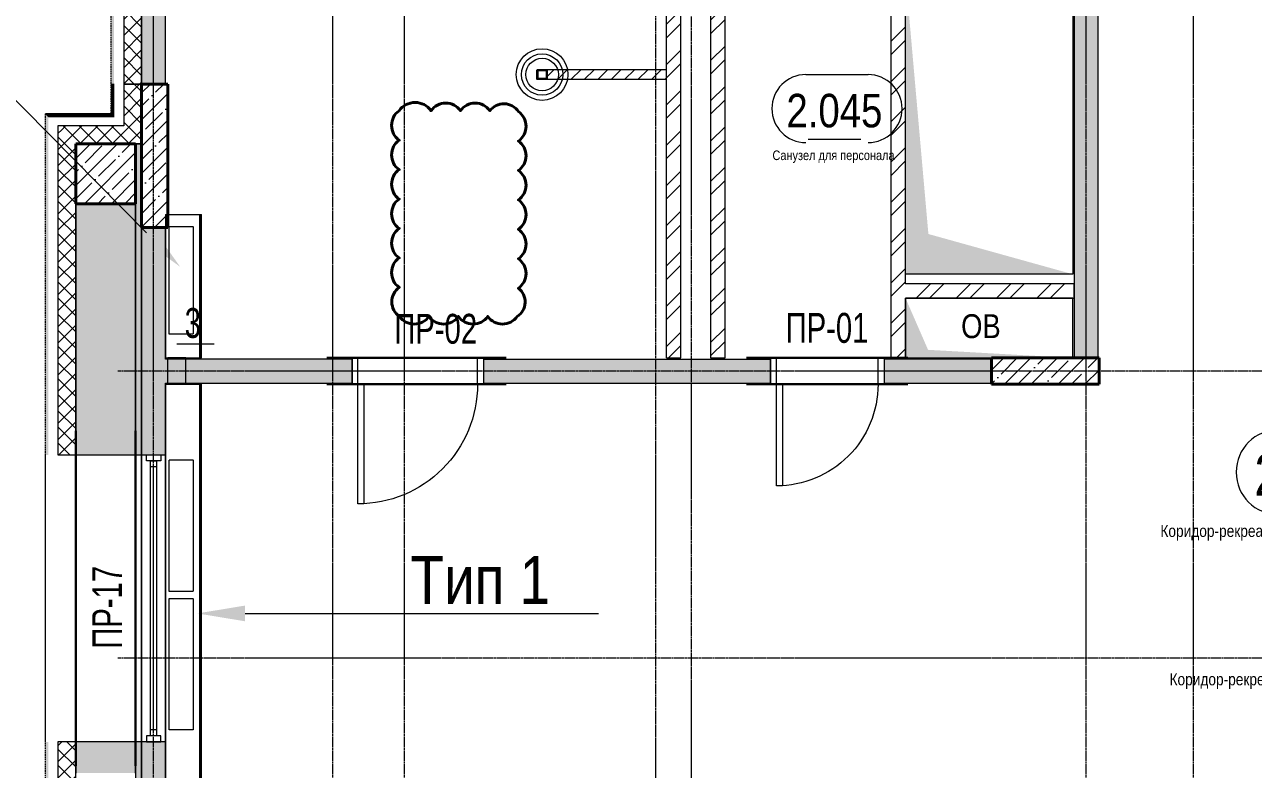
# Model space of a CAD drawing. Header units: millimetres. Extents: x -65509 to 912790, y 446 to 713294.
# Drawn here: x 235616 to 245895, y 135645 to 141873 of the extents above; entities that cross this region are included whole.
import ezdxf
from ezdxf import colors
from ezdxf.entities.mleader import LeaderData, LeaderLine
from ezdxf.enums import TextEntityAlignment as Align
from ezdxf.math import Vec2, Vec3

# ---------------------------------------------------------------- set-up
doc = ezdxf.new("R2010")
doc.units = ezdxf.units.MM
for name, pattern in [('CENTER2', [28.575, 19.05, -3.175, 3.175, -3.175]), ('DASHED', [19.05, 12.7, -6.35]), ('HIDDEN2', [4.7625, 3.175, -1.5875])]:
    doc.linetypes.add(name, pattern=pattern)
doc.layers.get('Defpoints').update_dxf_attribs({"color": 250})
for name, color, linetype, lineweight in [('A-AREA', 250, 'Continuous', 15), ('A-Wall-Open', 250, 'Continuous', 5), ('АР1_ИЗМ_6_фахверки_01.09.25', 250, 'Continuous', 40), ('АР_Area', 250, 'Continuous', 5), ('АР_Двери', 5, 'Continuous', 9), ('АР_Колонны', 250, 'Continuous', 30), ('АР_Окна', 250, 'Continuous', 5), ('АР_Отв. марка', 250, 'Continuous', 9), ('АР_площадь пом', 250, 'Continuous', 5), ('АР_Стены Гипсобетон', 250, 'Continuous', 20), ('АР_Стены ЖБ', 250, 'Continuous', 35), ('АР_Стены кирпич', 250, 'Continuous', 20), ('АР_Стены ПЕНОблок', 250, 'Continuous', 20), ('АР_Стены_дефшов', 250, 'Continuous', 0), ('АР_Утеплитель', 250, 'Continuous', 0), ('АР_Штриховка', 250, 'Continuous', 0), ('Зашивка радиаторов тип 9 (до потолка_ облиц плитка)', 250, 'Continuous', 25), ('КМ_Фахверки', 250, 'Continuous', 25), ('ОВ_Отопление', 250, 'Continuous', 5), ('ОВ_Шахты', 250, 'Continuous', 5), ('Размеры зашивки ГКЛ', 250, 'Continuous', 0), ('РД_Оси_100', 250, 'Continuous', 0)]:
    doc.layers.add(name, color=color, linetype=linetype, lineweight=lineweight)
for name, color, linetype, lineweight, plot in [('АР_Делит', 250, 'Continuous', 0, False), ('РД_Проем', 250, 'Continuous', 0, False), ('РД_проем_инж перемыч_подсчет', 250, 'Continuous', 30, False)]:
    doc.layers.add(name, color=color, linetype=linetype, lineweight=lineweight, plot=plot)
doc.layers.add('АР_Отопительные приборы', color=1, linetype='HIDDEN2', lineweight=0, true_color=0xff0000)
doc.layers.add('Зашивка радиаторов тип 1 (фанера и МДФ)', color=7, linetype='Continuous', lineweight=0, true_color=0x000085)
doc.layers.add('РД_Перемычка инж проемов', color=250, linetype='Continuous')
doc.styles.add('Arial0', font='arial.ttf')
doc.styles.add('style1', font='ARIALN.TTF')
doc.styles.add('ккк', font='isocpeur.ttf', dxfattribs={"width": 0.85, "oblique": 15})
pattern_1 = [(45, (142195.16, 127275.07), (-168.3798, 168.3798), []), (45, (142307.4, 127275.07), (-168.3798, 168.3798), [])]
pattern_2 = [(45, (142195.16, 127275.07), (-112.2532, 112.2532), []), (45, (142307.41, 127275.07), (-112.2532, 112.2532), [198.4375, -39.6875, 0, -39.6875])]
pattern_3 = [(45, (142195.16, 127275.07), (-67.35192, 67.35192), []), (135, (142195.16, 127275.07), (-67.35192, -67.35192), [])]
pattern_4 = [(360, (142195.1574, 127275.0729), (-6e-17, 1), [])]

# ---------------------------------------------------------------- blocks, each defined once
blk = doc.blocks.new('СОШ_2200_АР_ОСИ_М100_28.05.24')
at = {"layer": 'АР_Делит', "color": 5, "linetype": 'DASHED'}
blk.add_lwpolyline([(114955, 135155), (114955, -355), (93595.036, -355), (93595.036, 13855), (94145, 13855), (94145, 68320), (66055, 68320), (66055, 13857.73), (83455, 13857.73), (83455, -355), (45245, -355), (45245, 13145), (44695, 13145), (44695, 26755), (45245, 26755), (45245, 68320), (20455, 68320), (20455, 26755), (27955, 26755), (27955, 13145), (-355, 13145), (-355, 100855), (37145, 100855), (37145, 129155)], dxfattribs=at)
at = {"layer": 'РД_Оси_100', "linetype": 'CENTER2'}
for p, q in [((94500, -6155), (94500, 139938.679)), ((96000, -6155), (96000, 139938.679)), ((102300, -6155), (102300, 139938.679)), ((119910, 11700), (94200, 11700)), ((119910, 9300), (94200, 9300))]:
    blk.add_line(p, q, dxfattribs=at)
for points in [[(96600, -6155), (96600, 139938.679)], [(98700, -6194.98), (98700, 139538.679), (98550, 139938.679)], [(99000, -6195.83), (99000, 139538.679), (99150, 139938.679)], [(103200, -6155), (103200, 139938.679)]]:
    blk.add_lwpolyline(points, dxfattribs=at)
blk = doc.blocks.new('otv')
at = {"linetype": 'Continuous'}
blk.add_lwpolyline([(0, -1), (0, 0), (1, 0), (1, -1)], close=True, dxfattribs=at)
blk.add_solid([(0, -1), (0, 0), (0.1346, -0.1366), (1, 0)], dxfattribs=at)
blk = doc.blocks.new('Ф_блок 80')
at = {"layer": 'АР_Делит', "color": 1}
for radius in [216, 173, 136]:
    blk.add_circle((40, -40), radius, dxfattribs=at)
at = {"layer": 'КМ_Фахверки'}
blk.add_lwpolyline([(0, 0), (80, 0), (80, -80), (0, -80)], close=True, dxfattribs=at)
at = {"layer": 'КМ_Фахверки', "lineweight": 5}
blk.add_lwpolyline([(6, -6), (74, -6), (74, -74), (6, -74)], close=True, dxfattribs=at)
blk = doc.blocks.new('MOK-МаркаПом_овал_ареал')
for p, q in [((-2.99, 3.76), (3.52, 3.76)), ((-2.75, -3), (2.75, -3))]:
    blk.add_line(p, q)
for centre, radius, start, end in [((-2.99, 0.21), 3.55, 90, 270), ((3.52, 0.21), 3.55, 270, 90), ((-7.41, 0), 7.16, 0, 0.001)]:
    blk.add_arc(centre, radius, start, end)
at = {"color": 0, "style": 'style1'}
blk.add_attdef('АР-ПОМЕЩЕНИЕ:НОМЕР', text='', height=3, dxfattribs=at).set_placement((0.26, 0), align=Align.MIDDLE)
blk = doc.blocks.new('MOK-МаркаПомещения1')
at = {"layer": 'A-AREA', "color": 0}
blk.add_line((-3.65, -1.94), (3.65, -1.94), dxfattribs=at)
at = {"layer": 'A-AREA', "color": 0, "style": 'style1'}
blk.add_attdef('АР-ПОМЕЩЕНИЕ:ПЛОЩАДЬ', text='', height=3, dxfattribs=at).set_placement((0, 0), align=Align.MIDDLE)
at = {"layer": 'Defpoints', "style": 'style1', "flags": 8}
blk.add_attdef('АР-ПОМЕЩЕНИЕ:НАИМЕНОВАНИЕ', text='', height=1, dxfattribs=at).set_placement((0, 2.96), align=Align.MIDDLE)
blk = doc.blocks.new('MOK-МаркаПроема инж.')
blk.add_line((-1.33, -1.75), (1.8, -1.75))
at = {"color": 0, "style": 'Arial0', "width": 0.7}
blk.add_attdef('АР-ПРОЕМ:Коробка', text='', height=2.5, dxfattribs=at).set_placement((0, 0), align=Align.MIDDLE)
blk = doc.blocks.new('MOK-МаркаПеремычки')
at = {"color": 0, "style": 'ккк', "oblique": 15, "width": 0.85}
blk.add_attdef('АР-ПРОЕМ:ПЕРЕМЫЧКА', text='', height=2.5, dxfattribs=at).set_placement((0, 0), align=Align.MIDDLE)

msp = doc.modelspace()

# ---------------------------------------------------------------- hatches: boundary and pattern name
at = {"layer": 'АР_Штриховка', "linetype": 'Continuous', "lineweight": 0}
h = msp.add_hatch(dxfattribs=at)
h.set_pattern_fill('_U', color=256, style=0, pattern_type=0)
h.set_pattern_definition([(360, (142195.1574, 127275.0729), (-4e-17, 1), [])])
h.paths.add_polyline_path([(236340.157, 141375.073), (236365.157, 141375.073), (236365.157, 148675.073), (236340.157, 148675.073)], flags=0)
h.paths.add_polyline_path([(236340.157, 151075.073), (236365.157, 151075.073), (236365.157, 152275.073), (236340.157, 152275.073)], flags=0)
h.paths.add_polyline_path([(236340.157, 153475.073), (236365.157, 153475.073), (236365.157, 154375.073), (236340.157, 154375.073)], flags=0)
h.paths.add_polyline_path([(236340.157, 156475.073), (236365.157, 156475.073), (236365.157, 158575.073), (236340.157, 158575.073)], flags=0)
h.paths.add_polyline_path([(236340.157, 159775.073), (236365.157, 159775.073), (236365.157, 160675.073), (236340.157, 160675.073)], flags=0)
h.paths.add_polyline_path([(236340.157, 163975.073), (236365.157, 163975.073), (236365.157, 164875.073), (236340.157, 164875.073)], flags=0)
h.paths.add_polyline_path([(236340.157, 166075.073), (236365.157, 166075.073), (236365.157, 166975.073), (236340.157, 166975.073)], flags=0)
h.paths.add_polyline_path([(236340.157, 168175.073), (236365.157, 168175.073), (236365.157, 169075.073), (236340.157, 169075.073)], flags=0)
h.paths.add_polyline_path([(236340.157, 172375.073), (236365.157, 172375.073), (236365.157, 173275.073), (236340.157, 173275.073)], flags=0)
h.paths.add_polyline_path([(236340.157, 174475.073), (236365.157, 174475.073), (236365.157, 175975.073), (236340.157, 175975.073)], flags=0)
h.paths.add_polyline_path([(236340.157, 177175.073), (236365.157, 177175.073), (236365.157, 178075.073), (236340.157, 178075.073)], flags=0)
h.paths.add_polyline_path([(236340.157, 181375.073), (236365.157, 181375.073), (236365.157, 182575.073), (236340.157, 182575.073)], flags=0)
h.paths.add_polyline_path([(236340.157, 183775.073), (236365.157, 183775.073), (236365.157, 184675.073), (236340.157, 184675.073)], flags=0)
h.paths.add_polyline_path([(236340.157, 185875.073), (236365.157, 185875.073), (236365.157, 186775.073), (236340.157, 186775.073)], flags=0)
h.paths.add_polyline_path([(236340.157, 190075.073), (236365.157, 190075.073), (236365.157, 191375.073), (236340.157, 191375.073)], flags=0)
h = msp.add_hatch(dxfattribs=at)
h.set_pattern_fill('ANSI37', color=256, scale=30, style=0)
h.set_pattern_definition([(45, (142195.16, 127275.07), (-67.35192, 67.35192), []), (135, (142195.16, 127275.07), (-67.35192, -67.35192), [])])
h.paths.add_polyline_path([(236445.157, 141375.073), (236595.157, 141375.073), (236595.157, 148675.073), (236445.157, 148675.073)], flags=0)
h.paths.add_polyline_path([(236445.157, 151075.073), (236595.157, 151075.073), (236595.157, 152275.073), (236445.157, 152275.073)], flags=0)
h.paths.add_polyline_path([(236445.157, 153475.073), (236595.157, 153475.073), (236595.157, 154375.073), (236445.157, 154375.073)], flags=0)
h.paths.add_polyline_path([(236445.157, 156475.073), (236595.157, 156475.073), (236595.157, 158575.073), (236445.157, 158575.073)], flags=0)
h.paths.add_polyline_path([(236445.157, 159775.073), (236595.157, 159775.073), (236595.157, 160675.073), (236445.157, 160675.073)], flags=0)
h.paths.add_polyline_path([(236445.157, 163975.073), (236595.157, 163975.073), (236595.157, 164875.073), (236445.157, 164875.073)], flags=0)
h.paths.add_polyline_path([(236445.157, 166075.073), (236595.157, 166075.073), (236595.157, 166975.073), (236445.157, 166975.073)], flags=0)
h.paths.add_polyline_path([(236445.157, 168175.073), (236595.157, 168175.073), (236595.157, 169075.073), (236445.157, 169075.073)], flags=0)
h.paths.add_polyline_path([(236445.157, 172375.073), (236595.157, 172375.073), (236595.157, 173275.073), (236445.157, 173275.073)], flags=0)
h.paths.add_polyline_path([(236445.157, 174475.073), (236595.157, 174475.073), (236595.157, 175975.073), (236445.157, 175975.073)], flags=0)
h.paths.add_polyline_path([(236445.157, 177175.073), (236595.157, 177175.073), (236595.157, 178075.073), (236445.157, 178075.073)], flags=0)
h.paths.add_polyline_path([(236445.157, 181375.073), (236595.157, 181375.073), (236595.157, 182575.073), (236445.157, 182575.073)], flags=0)
h.paths.add_polyline_path([(236445.157, 183775.073), (236595.157, 183775.073), (236595.157, 184675.073), (236445.157, 184675.073)], flags=0)
h.paths.add_polyline_path([(236445.157, 185875.073), (236595.157, 185875.073), (236595.157, 186775.073), (236445.157, 186775.073)], flags=0)
h.paths.add_polyline_path([(236445.157, 190075.073), (236595.157, 190075.073), (236595.157, 191375.073), (236445.157, 191375.073)], flags=0)
h = msp.add_hatch(dxfattribs=at)
h.set_pattern_fill('AR-CONC', color=256, style=0)
h.set_pattern_definition([(50, (142195.16, 127275.07), (182.18467, -15.93909), [19.05, -209.55]), (355, (142195.16, 127275.07), (-35.24342, 191.05685), [15.24, -167.64058]), (100.45144, (142210.34, 127273.74), (146.94125, 175.11775), [16.19, -178.09024]), (46.1842, (142195.16, 127325.87), (271.07904, -42.04233), [28.575, -314.325]), (96.63556, (142217.75, 127322.37), (237.40413, 247.4261), [24.285, -267.1356]), (351.18415, (142195.16, 127325.87), (237.4041, 247.4261), [22.86, -251.4597]), (21, (142220.56, 127313.17), (151.6144, -102.2652), [19.05, -209.55]), (326, (142220.56, 127313.17), (61.80203, 184.18797), [15.24, -167.64]), (71.45144, (142233.2, 127304.65), (213.41642, 81.92277), [16.19, -178.08994]), (37.5, (142195.16, 127275.07), (3.088603, 84.55504), [0, -165.608, 0, -170.18, 0, -168.275]), (7.5, (142195.16, 127275.07), (66.81966, 100.180575), [0, -97.028, 0, -161.798, 0, -64.135]), (327.5, (142138.515, 127275.07), (135.590595, -5.728744), [0, -63.5, 0, -198.12, 0, -262.89]), (317.5, (142113.12, 127275.07), (148.12918, 25.42649), [0, -82.55, 0, -131.572, 0, -186.69])])
h.paths.add_polyline_path([(236595.157, 141375.073), (236795.157, 141375.073), (236795.157, 148675.073), (236595.157, 148675.073)], flags=0)
h.paths.add_polyline_path([(236595.157, 151075.073), (236795.157, 151075.073), (236795.157, 152275.073), (236595.157, 152275.073)], flags=0)
h.paths.add_polyline_path([(236595.157, 153475.073), (236795.157, 153475.073), (236795.157, 154375.073), (236595.157, 154375.073)], flags=0)
h.paths.add_polyline_path([(236595.157, 156475.073), (236795.157, 156475.073), (236795.157, 158575.073), (236595.157, 158575.073)], flags=0)
h.paths.add_polyline_path([(236595.157, 159775.073), (236795.157, 159775.073), (236795.157, 160675.073), (236595.157, 160675.073)], flags=0)
h.paths.add_polyline_path([(236595.157, 163975.073), (236795.157, 163975.073), (236795.157, 164875.073), (236595.157, 164875.073)], flags=0)
h.paths.add_polyline_path([(236595.157, 166075.073), (236795.157, 166075.073), (236795.157, 166975.073), (236595.157, 166975.073)], flags=0)
h.paths.add_polyline_path([(236595.157, 168175.073), (236795.157, 168175.073), (236795.157, 169075.073), (236595.157, 169075.073)], flags=0)
h.paths.add_polyline_path([(236595.157, 172375.073), (236795.157, 172375.073), (236795.157, 173275.073), (236595.157, 173275.073)], flags=0)
h.paths.add_polyline_path([(236595.157, 174475.073), (236795.157, 174475.073), (236795.157, 175975.073), (236595.157, 175975.073)], flags=0)
h.paths.add_polyline_path([(236595.157, 177175.073), (236795.157, 177175.073), (236795.157, 178075.073), (236595.157, 178075.073)], flags=0)
h.paths.add_polyline_path([(236595.157, 181375.073), (236795.157, 181375.073), (236795.157, 182575.073), (236595.157, 182575.073)], flags=0)
h.paths.add_polyline_path([(236595.157, 183775.073), (236795.157, 183775.073), (236795.157, 184675.073), (236595.157, 184675.073)], flags=0)
h.paths.add_polyline_path([(236595.157, 185875.073), (236795.157, 185875.073), (236795.157, 186775.073), (236595.157, 186775.073)], flags=0)
h.paths.add_polyline_path([(236595.157, 190075.073), (236795.157, 190075.073), (236795.157, 191375.073), (236595.157, 191375.073)], flags=0)
h = msp.add_hatch(dxfattribs=at)
h.set_pattern_fill('ANSI32', color=256, scale=25, style=0)
h.set_pattern_definition([(45, (142195.16, 127275.07), (-168.3798, 168.3798), []), (45, (142307.4, 127275.07), (-168.3798, 168.3798), [])])
h.paths.add_polyline_path([(240985.157, 139085.073), (241105.157, 139085.073), (241105.158, 142285.255), (241075.158, 142365.255), (240985.158, 142405.255)], flags=0)
h.paths.add_polyline_path([(240985.158, 142405.255), (241075.158, 142365.255), (241105.158, 142405.255), (241105.158, 144055.073), (241045.158, 144115.073), (240985.158, 144055.073)], flags=0)
h.paths.add_polyline_path([(240985.158, 144175.073), (241045.158, 144115.073), (241105.158, 144175.073), (241105.158, 144645.073), (241065.158, 144675.073), (240985.158, 144645.073)], flags=0)
h = msp.add_hatch(dxfattribs=at)
h.set_pattern_fill('AR-CONC', color=256, angle=45, style=0)
h.set_pattern_definition([(95, (142195.16, 127275.07), (140.09465, 117.55338), [19.05, -209.55]), (40, (142195.16, 127275.07), (-160.01845, 110.17673), [15.24, -167.6406]), (145.45144, (142206.83, 127284.87), (-19.9238, 227.7301), [16.19, -178.09024]), (91.1842, (142159.24, 127311), (221.41024, 161.9534), [28.575, -314.325]), (141.63556, (142177.7, 127324.5), (-7.0866, 342.82676), [24.285, -267.1356]), (36.18415, (142159.24, 127311), (-7.0866, 342.8268), [22.86, -251.4597]), (66, (142186.18, 127319.97), (179.51998, 34.89515), [19.05, -209.55]), (11, (142186.18, 127319.97), (-86.53993, 173.9412), [15.24, -167.64]), (116.45145, (142201.14, 127322.88), (92.98005, 208.83634), [16.19, -178.08994]), (82.5, (142195.16, 127275.07), (-57.60547, 61.973414), [0, -165.608, 0, -170.18, 0, -168.275]), (52.5, (142195.16, 127275.07), (-23.58973, 118.087), [0, -97.028, 0, -161.798, 0, -64.135]), (12.5, (142155.105, 127235.02), (99.927863, 91.826196), [0, -63.5, 0, -198.12, 0, -262.89]), (2.5, (142137.14, 127217.06), (86.7639, 122.72239), [0, -82.55, 0, -131.572, 0, -186.69])])
h.paths.add_polyline_path([(244395.158, 139085.073), (244595.158, 139085.073), (244595.158, 142765.073), (244395.158, 142765.073)], flags=0)
h.paths.add_polyline_path([(244395.158, 143865.073), (244595.158, 143865.073), (244595.158, 143866.073), (244395.158, 143866.073)], flags=0)
h = msp.add_hatch(dxfattribs=at)
h.set_pattern_fill('ANSI32', color=256, scale=25, style=0)
h.set_pattern_definition(pattern_1)
h.paths.add_polyline_path([(241355.155, 139085.073), (241475.155, 139085.073), (241475.156, 142285.255), (241415.156, 142345.255), (241355.156, 142285.255)], flags=0)
h.paths.add_polyline_path([(241355.156, 142405.255), (241415.156, 142345.255), (241475.156, 142405.255), (241475.157, 143565.073), (241355.157, 143565.073)], flags=0)
h = msp.add_hatch(dxfattribs=at)
h.set_pattern_fill('ANSI32', color=256, scale=25, style=0)
h.set_pattern_definition(pattern_1)
h.paths.add_polyline_path([(242865.157, 139085.073), (242985.157, 139085.073), (242985.157, 139585.073), (242955.157, 139625.073), (242865.157, 139585.073)], flags=0)
h.paths.add_polyline_path([(242865.157, 139585.073), (242955.157, 139625.073), (242985.157, 139705.073), (242985.157, 142285.255), (242945.157, 142315.255), (242865.157, 142285.255)], flags=0)
at = {"layer": 'АР_Штриховка', "linetype": 'Continuous', "lineweight": 0, "ltscale": 0.5}
h = msp.add_hatch(dxfattribs=at)
h.set_pattern_fill('ANSI31', color=256, scale=25, angle=-360, style=0)
h.set_pattern_definition([(45, (142195.16, 127275.07), (-56.1266, 56.1266), [])])
h.paths.add_polyline_path([(240985.158, 141415.073), (240985.158, 141495.073), (239979.157, 141495.073), (239979.157, 141415.073)], flags=0)
at = {"layer": 'АР_Штриховка', "linetype": 'Continuous', "lineweight": 0}
h = msp.add_hatch(dxfattribs=at)
h.set_pattern_fill('_U', color=256, style=0, pattern_type=0)
h.set_pattern_definition(pattern_4)
h.paths.add_polyline_path([(236340.157, 141130.073), (236365.157, 141105.073), (236365.157, 141375.073), (236340.157, 141375.073)], flags=0)
h = msp.add_hatch(dxfattribs=at)
h.set_pattern_fill('ANSI37', color=256, scale=30, style=0)
h.set_pattern_definition(pattern_3)
h.paths.add_polyline_path([(236445.157, 141025.073), (236595.157, 140875.073), (236595.157, 141375.073), (236445.157, 141375.073)], flags=0)
at = {"layer": 'АР_Штриховка', "linetype": 'Continuous', "lineweight": 5}
h = msp.add_hatch(dxfattribs=at)
h.set_pattern_fill('ANSI35', color=256, scale=25, style=0)
h.set_pattern_definition(pattern_2)
h.paths.add_polyline_path([(236815.157, 141375.073), (236595.157, 141375.073), (236595.157, 140175.073), (236815.157, 140175.073)], flags=0)
at = {"layer": 'АР_Штриховка', "linetype": 'Continuous', "lineweight": 0}
h = msp.add_hatch(dxfattribs=at)
h.set_pattern_fill('_U', color=256, style=0, pattern_type=0)
h.set_pattern_definition(pattern_4)
h.paths.add_polyline_path([(235790.194, 126920.073), (235815.194, 126945.073), (235815.194, 135875.073), (235790.194, 135875.073)], flags=0)
h.paths.add_polyline_path([(235790.194, 138275.073), (235815.194, 138275.073), (235815.194, 141105.073), (235790.194, 141130.073)], flags=0)
h = msp.add_hatch(dxfattribs=at)
h.set_pattern_fill('_U', color=256, angle=-360, style=0, pattern_type=0)
h.set_pattern_definition([(4e-13, (142195.1574, 127275.0729), (-6e-15, 1), [])])
h.paths.add_polyline_path([(235790.194, 141130.073), (235815.194, 141105.073), (236365.157, 141105.073), (236340.157, 141130.073)], flags=0)
h = msp.add_hatch(dxfattribs=at)
h.set_pattern_fill('ANSI37', color=256, scale=30, style=0)
h.set_pattern_definition(pattern_3)
h.paths.add_polyline_path([(235895.194, 127025.073), (236045.194, 127175.073), (236045.194, 135875.073), (235895.194, 135875.073)], flags=0)
h.paths.add_polyline_path([(235895.194, 138275.073), (236045.194, 138275.073), (236045.194, 140875.073), (235895.194, 141025.073)], flags=0)
h = msp.add_hatch(dxfattribs=at)
h.set_pattern_fill('ANSI37', color=256, scale=30, angle=-360, style=0)
h.set_pattern_definition([(45, (142195.16, 127275.07), (-67.35192, 67.35192), []), (135, (142195.16, 127275.07), (-67.35192, -67.35192), [])])
h.paths.add_polyline_path([(235895.194, 141025.073), (236045.194, 140875.073), (236595.157, 140875.073), (236445.157, 141025.073)], flags=0)
at = {"layer": 'АР_Штриховка', "linetype": 'Continuous', "lineweight": 5}
h = msp.add_hatch(dxfattribs=at)
h.set_pattern_fill('ANSI35', color=256, scale=25, angle=-360, style=0)
h.set_pattern_definition(pattern_2)
h.paths.add_polyline_path([(236045.194, 140875.073), (236045.194, 140375.073), (236545.194, 140375.073), (236545.194, 140875.073)], flags=0)
at = {"layer": 'АР_Штриховка', "linetype": 'Continuous', "lineweight": 0}
h = msp.add_hatch(dxfattribs=at)
h.set_pattern_fill('HONEY', color=256, scale=10, style=0)
h.set_pattern_definition([(360, (142195.157, 127275.073), (47.625, 27.4963064), [31.75, -63.5]), (120, (142195.157, 127275.073), (-47.625, 27.496307), [31.75, -63.5]), (60, (142195.157, 127275.073), (1e-07, 54.992613), [-63.5, 31.75])])
h.paths.add_polyline_path([(236545.157, 127175.073), (236595.157, 127175.073), (236595.157, 135875.073), (236545.157, 135875.073)], flags=0)
h.paths.add_polyline_path([(236545.157, 138275.073), (236595.157, 138275.073), (236595.157, 140875.073), (236545.157, 140875.073)], flags=0)
h = msp.add_hatch(dxfattribs=at)
h.set_pattern_fill('AR-CONC', color=256, angle=45, style=0)
h.set_pattern_definition([(95, (142195.16, 127275.07), (140.09465, 117.55338), [19.05, -209.55]), (40, (142195.16, 127275.07), (-160.01845, 110.17673), [15.24, -167.6406]), (145.45144, (142206.83, 127284.87), (-19.9238, 227.7301), [16.19, -178.09024]), (91.1842, (142159.24, 127311), (221.41024, 161.9534), [28.575, -314.325]), (141.63556, (142177.7, 127324.5), (-7.0866, 342.8268), [24.285, -267.1356]), (36.18415, (142159.24, 127311), (-7.0866, 342.8268), [22.86, -251.4597]), (66, (142186.18, 127319.97), (179.51998, 34.89515), [19.05, -209.55]), (11, (142186.18, 127319.97), (-86.53993, 173.9412), [15.24, -167.64]), (116.45145, (142201.14, 127322.88), (92.98005, 208.83634), [16.19, -178.08994]), (82.5, (142195.16, 127275.07), (-57.60547, 61.973414), [0, -165.608, 0, -170.18, 0, -168.275]), (52.5, (142195.16, 127275.07), (-23.58973, 118.087), [0, -97.028, 0, -161.798, 0, -64.135]), (12.5, (142155.105, 127235.02), (99.927863, 91.826196), [0, -63.5, 0, -198.12, 0, -262.89]), (2.5, (142137.14, 127217.06), (86.7639, 122.7224), [0, -82.55, 0, -131.572, 0, -186.69])])
h.paths.add_polyline_path([(236045.194, 135615.073), (236545.194, 135615.073), (236545.194, 135875.073), (236045.194, 135875.073)], flags=0)
h.paths.add_polyline_path([(236045.194, 138275.073), (236545.194, 138275.073), (236545.194, 140375.073), (236045.194, 140375.073)], flags=0)
h = msp.add_hatch(dxfattribs=at)
h.set_pattern_fill('AR-CONC', color=256, angle=45, style=0)
h.set_pattern_definition([(95, (142195.16, 127275.07), (140.09465, 117.55338), [19.05, -209.55]), (40, (142195.16, 127275.07), (-160.01845, 110.17673), [15.24, -167.6406]), (145.45144, (142206.83, 127284.87), (-19.9238, 227.7301), [16.19, -178.09024]), (91.1842, (142159.24, 127311), (221.41024, 161.9534), [28.575, -314.325]), (141.63556, (142177.7, 127324.5), (-7.0866, 342.8268), [24.285, -267.1356]), (36.18415, (142159.24, 127311), (-7.0866, 342.8268), [22.86, -251.4597]), (66, (142186.18, 127319.97), (179.51998, 34.89515), [19.05, -209.55]), (11, (142186.18, 127319.97), (-86.53993, 173.9412), [15.24, -167.64]), (116.45145, (142201.14, 127322.88), (92.98005, 208.83634), [16.19, -178.08994]), (82.5, (142195.16, 127275.07), (-57.60547, 61.973414), [0, -165.608, 0, -170.18, 0, -168.275]), (52.5, (142195.16, 127275.07), (-23.58973, 118.087), [0, -97.028, 0, -161.798, 0, -64.135]), (12.5, (142155.105, 127235.02), (99.927863, 91.826196), [0, -63.5, 0, -198.12, 0, -262.89]), (2.5, (142137.14, 127217.06), (86.7639, 122.7224), [0, -82.55, 0, -131.572, 0, -186.69])])
h.paths.add_polyline_path([(236595.157, 135175.073), (236795.157, 135175.073), (236795.157, 135875.073), (236595.157, 135875.073)], flags=0)
h.paths.add_polyline_path([(236595.157, 138275.073), (236795.157, 138275.073), (236795.157, 138875.073), (236745.157, 139011.74), (236595.157, 139085.073)], flags=0)
h.paths.add_polyline_path([(236595.157, 139085.073), (236745.157, 139011.74), (236795.157, 139075.073), (236795.157, 140175.073), (236595.157, 140175.073)], flags=0)
h = msp.add_hatch(dxfattribs=at)
h.set_pattern_fill('ANSI32', color=256, scale=25, angle=-360, style=0)
h.set_pattern_definition([(45, (142195.16, 127275.07), (-168.3798, 168.3798), []), (45, (142307.4, 127275.07), (-168.3798, 168.3798), [])])
h.paths.add_polyline_path([(242985.157, 139705.073), (242955.157, 139625.073), (242985.157, 139585.073), (244395.157, 139585.073), (244395.157, 139705.073)], flags=0)
h = msp.add_hatch(dxfattribs=at)
h.set_pattern_fill('AR-CONC', color=256, angle=45, style=0)
h.set_pattern_definition([(95, (142195.16, 127275.07), (140.09465, 117.55338), [19.05, -209.55]), (40, (142195.16, 127275.07), (-160.01845, 110.17673), [15.24, -167.6406]), (145.45144, (142206.83, 127284.87), (-19.9238, 227.7301), [16.19, -178.09024]), (91.1842, (142159.24, 127311), (221.41024, 161.9534), [28.575, -314.325]), (141.63556, (142177.7, 127324.5), (-7.0866, 342.82676), [24.285, -267.1356]), (36.18415, (142159.24, 127311), (-7.0866, 342.8268), [22.86, -251.4597]), (66, (142186.18, 127319.97), (179.51998, 34.89515), [19.05, -209.55]), (11, (142186.18, 127319.97), (-86.53993, 173.9412), [15.24, -167.64]), (116.45144, (142201.14, 127322.88), (92.98005, 208.83634), [16.19, -178.08994]), (82.5, (142195.16, 127275.07), (-57.60547, 61.973414), [0, -165.608, 0, -170.18, 0, -168.275]), (52.5, (142195.16, 127275.07), (-23.58973, 118.087), [0, -97.028, 0, -161.798, 0, -64.135]), (12.5, (142155.105, 127235.02), (99.927863, 91.826196), [0, -63.5, 0, -198.12, 0, -262.89]), (2.5, (142137.14, 127217.06), (86.7639, 122.72239), [0, -82.55, 0, -131.572, 0, -186.69])])
h.paths.add_polyline_path([(243705.158, 138875.073), (243705.158, 139075.073), (242985.157, 139075.073), (242985.157, 138875.073)], flags=0)
h.paths.add_polyline_path([(242985.157, 138875.073), (242985.157, 139075.073), (242805.151, 139075.073), (242805.151, 138875.073)], flags=0)
h.paths.add_polyline_path([(241855.151, 138875.073), (241855.151, 139075.073), (241475.155, 139075.073), (241475.155, 138875.073)], flags=0)
h.paths.add_polyline_path([(241475.155, 138875.073), (241475.155, 139075.073), (241105.157, 139075.073), (241105.157, 138875.073)], flags=0)
h.paths.add_polyline_path([(241105.157, 138875.073), (241105.157, 139075.073), (239455.151, 139075.073), (239455.151, 138875.073)], flags=0)
h.paths.add_polyline_path([(238355.151, 138875.073), (238355.151, 139075.073), (236795.157, 139075.073), (236745.157, 139011.74), (236795.157, 138875.073)], flags=0)
at = {"layer": 'АР_Штриховка', "linetype": 'Continuous', "lineweight": 5}
h = msp.add_hatch(dxfattribs=at)
h.set_pattern_fill('ANSI35', color=256, scale=25, style=0)
h.set_pattern_definition(pattern_2)
h.paths.add_polyline_path([(244605.158, 138865.073), (244605.158, 139085.073), (243705.158, 139085.073), (243705.158, 138865.073)], flags=0)
at = {"layer": 'ОВ_Отопление', "linetype": 'Continuous', "lineweight": 5}
for points in [[(236965.157, 138865.073), (236965.157, 139085.073), (236890.157, 138975.073)], [(236815.157, 138865.073), (236965.157, 138865.073), (236890.157, 138975.073)]]:
    msp.add_hatch(color=256, dxfattribs=at).paths.add_polyline_path(points, flags=0)

# ---------------------------------------------------------------- linework, layer by layer
at = {"layer": 'A-Wall-Open', "linetype": 'Continuous', "lineweight": 5}
for p, q in [((235790.194, 135875.073), (235790.194, 138275.073)), ((236045.194, 135875.073), (236045.194, 138275.073)), ((236045.194, 135875.073), (236045.194, 138275.073)), ((236545.194, 135875.073), (236545.194, 138275.073))]:
    msp.add_line(p, q, dxfattribs=at)
at = {"layer": 'АР1_ИЗМ_6_фахверки_01.09.25'}
msp.add_lwpolyline([(238749.847, 141152.253, 0.52056705), (238749.847, 140906.163, 0.52056705), (238749.847, 140660.073, 0.52056705), (238749.847, 140413.982, 0.52056705), (238749.847, 140167.892, 0.52056705), (238749.847, 139921.802, 0.52056705), (238749.847, 139675.712, 0.52056705), (238752.479, 139432.253, 0.52056705), (238998.569, 139432.253, 0.52056705), (239244.659, 139432.253, 0.52056705), (239490.75, 139432.253, 0.52056705), (239736.84, 139432.253, 0.52056705), (239746.847, 139668.337, 0.52056705), (239746.847, 139914.427, 0.52056705), (239746.847, 140160.517, 0.52056705), (239746.847, 140406.607, 0.52056705), (239746.847, 140652.698, 0.52056705), (239746.847, 140898.788, 0.52056705), (239746.847, 141144.878, 0.52056705), (239508.132, 141152.253, 0.52056705), (239262.041, 141152.253, 0.52056705), (239015.951, 141152.253, 0.52056705)], format="xyb", close=True, dxfattribs=at)
at = {"layer": 'АР_Двери', "linetype": 'Continuous', "lineweight": 9}
for points in [[(238405.151, 139085.073), (238355.151, 139085.073), (238355.151, 138865.073), (238405.151, 138865.073)], [(239405.151, 139085.073), (239455.151, 139085.073), (239455.151, 138865.073), (239405.151, 138865.073)], [(241905.151, 139085.073), (241855.151, 139085.073), (241855.151, 138865.073), (241905.151, 138865.073)], [(242755.151, 139085.073), (242805.151, 139085.073), (242805.151, 138865.073), (242755.151, 138865.073)], [(238405.151, 138865.073), (238455.151, 138865.073), (238455.151, 137865.073), (238405.151, 137865.073)], [(241905.151, 138865.073), (241955.151, 138865.073), (241955.151, 138015.073), (241905.151, 138015.073)]]:
    msp.add_lwpolyline(points, close=True, dxfattribs=at)
at = {"layer": 'АР_Двери', "linetype": 'Continuous', "lineweight": 9, "extrusion": (0, 0, -1)}
for centre, radius in [((-238405.151, 138865.073), 1000), ((-241905.151, 138865.073), 850)]:
    msp.add_arc(centre, radius, 180.0000015, 270.0000015, dxfattribs=at)
at = {"layer": 'АР_Колонны', "linetype": 'HIDDEN2', "lineweight": 25}
for p, q in [((236595.157, 141375.073), (236815.157, 141375.073)), ((236595.157, 140175.073), (236595.157, 141375.073)), ((236815.157, 141375.073), (236815.157, 140175.073)), ((236045.194, 140875.073), (236545.194, 140875.073)), ((236045.194, 140375.073), (236045.194, 140875.073)), ((236545.194, 140875.073), (236545.194, 140375.073)), ((236545.194, 140375.073), (236045.194, 140375.073)), ((236815.157, 140175.073), (236595.157, 140175.073)), ((243705.158, 139085.073), (244605.158, 139085.073)), ((243705.158, 138865.073), (243705.158, 139085.073)), ((244605.158, 139085.073), (244605.158, 138865.073)), ((244605.158, 138865.073), (243705.158, 138865.073))]:
    msp.add_line(p, q, dxfattribs=at)
at = {"layer": 'АР_Колонны', "linetype": 'Continuous', "lineweight": 35}
for p, q in [((236595.157, 140175.073), (236595.157, 141375.073)), ((236595.157, 141375.073), (236815.157, 141375.073)), ((236815.157, 140175.073), (236815.157, 141375.073)), ((236045.194, 140375.073), (236045.194, 140875.073)), ((236045.194, 140875.073), (236545.194, 140875.073)), ((236545.194, 140375.073), (236545.194, 140875.073)), ((236045.194, 140375.073), (236545.194, 140375.073)), ((236595.157, 140175.073), (236815.157, 140175.073)), ((243705.158, 138865.073), (243705.158, 139085.073)), ((243705.158, 139085.073), (244605.158, 139085.073)), ((244605.158, 138865.073), (244605.158, 139085.073)), ((243705.158, 138865.073), (244605.158, 138865.073))]:
    msp.add_line(p, q, dxfattribs=at)
at = {"layer": 'АР_Окна', "linetype": 'Continuous', "lineweight": 5}
for p, q in [((236595.157, 135875.073), (236595.157, 138275.073)), ((236795.157, 135875.073), (236795.157, 138275.073)), ((236720.157, 138175.073), (236670.157, 138175.073)), ((236695.157, 135975.073), (236695.157, 138175.073)), ((236720.157, 135975.073), (236670.157, 135975.073))]:
    msp.add_line(p, q, dxfattribs=at)
for points in [[(236635.157, 138225.073), (236635.157, 138275.073), (236755.157, 138275.073), (236755.157, 138225.073)], [(236720.157, 135925.073), (236670.157, 135925.073), (236670.157, 138225.073), (236720.157, 138225.073)], [(236635.157, 135925.073), (236635.157, 135875.073), (236755.157, 135875.073), (236755.157, 135925.073)]]:
    msp.add_lwpolyline(points, close=True, dxfattribs=at)
at = {"layer": 'АР_Отопительные приборы'}
for points in [[(236825.157, 140185.073), (237025.157, 140185.073), (237025.157, 139285.073), (236825.157, 139285.073)], [(236825.157, 138233.013), (237025.157, 138233.013), (237025.157, 137133.013), (236825.157, 137133.013)], [(236825.157, 137075.073), (237025.157, 137075.073), (237025.157, 135975.073), (236825.157, 135975.073)]]:
    msp.add_lwpolyline(points, close=True, dxfattribs=at)
at = {"layer": 'АР_Стены Гипсобетон', "linetype": 'Continuous', "lineweight": 20}
for p, q in [((236545.194, 140375.073), (236045.194, 140375.073)), ((236045.194, 140375.073), (236045.194, 138275.073)), ((236545.194, 138275.073), (236545.194, 140375.073)), ((236045.194, 138275.073), (236545.194, 138275.073)), ((236545.194, 135875.073), (236045.194, 135875.073)), ((236045.194, 135875.073), (236045.194, 135615.073)), ((236545.194, 135615.073), (236545.194, 135875.073))]:
    msp.add_line(p, q, dxfattribs=at)
at = {"layer": 'АР_Стены ЖБ', "linetype": 'Continuous', "lineweight": 40}
for p, q in [((236815.157, 141375.073), (236595.157, 141375.073)), ((236595.157, 141375.073), (236595.157, 140175.073)), ((236815.157, 140175.073), (236815.157, 141375.073)), ((236045.194, 140875.073), (236045.194, 140375.073)), ((236545.194, 140875.073), (236045.194, 140875.073)), ((236545.194, 140375.073), (236545.194, 140875.073)), ((236045.194, 140375.073), (236545.194, 140375.073)), ((236595.157, 140175.073), (236815.157, 140175.073)), ((244605.158, 139085.073), (243705.158, 139085.073)), ((243705.158, 139085.073), (243705.158, 138865.073)), ((244605.158, 138865.073), (244605.158, 139085.073)), ((243705.158, 138865.073), (244605.158, 138865.073))]:
    msp.add_line(p, q, dxfattribs=at)
at = {"layer": 'АР_Стены кирпич', "linetype": 'Continuous', "lineweight": 20}
for p, q in [((240985.157, 139085.073), (240985.158, 144055.073)), ((241105.157, 139085.073), (241105.158, 142285.255)), ((241355.156, 142285.255), (241355.155, 139085.073)), ((241475.155, 139085.073), (241475.156, 142285.255)), ((242865.157, 139085.073), (242865.157, 142285.255)), ((242985.157, 139705.073), (242985.157, 142285.255)), ((244395.157, 139705.073), (242985.157, 139705.073)), ((244395.157, 139585.073), (244395.157, 139705.073)), ((242985.157, 139085.073), (242985.157, 139585.073)), ((242985.157, 139585.073), (244395.157, 139585.073)), ((240985.157, 139085.073), (241105.157, 139085.073)), ((241355.155, 139085.073), (241475.155, 139085.073)), ((242865.157, 139085.073), (242985.157, 139085.073))]:
    msp.add_line(p, q, dxfattribs=at)
at = {"layer": 'АР_Стены ПЕНОблок', "linetype": 'Continuous', "lineweight": 20}
for p, q in [((236595.157, 148675.073), (236595.157, 141375.073)), ((236795.157, 141375.073), (236795.157, 148675.073)), ((244395.158, 142765.073), (244395.158, 139085.073)), ((244595.158, 139085.073), (244595.158, 142765.073)), ((240985.158, 141495.073), (239979.157, 141495.073)), ((239979.157, 141495.073), (239979.157, 141415.073)), ((240985.158, 141415.073), (240985.158, 141495.073)), ((236595.157, 141375.073), (236795.157, 141375.073)), ((239979.157, 141415.073), (240985.158, 141415.073)), ((236795.157, 140175.073), (236595.157, 140175.073)), ((236595.157, 140175.073), (236595.157, 139085.073)), ((236795.157, 139075.073), (236795.157, 140175.073)), ((236595.157, 139085.073), (236595.157, 138275.073)), ((238355.151, 139075.073), (236795.157, 139075.073)), ((238355.151, 138875.073), (238355.151, 139075.073)), ((239455.151, 139075.073), (241855.151, 139075.073)), ((239455.151, 139075.073), (239455.151, 138875.073)), ((241855.151, 138875.073), (241855.151, 139075.073)), ((242985.157, 139075.073), (242805.151, 139075.073)), ((242805.151, 139075.073), (242805.151, 138875.073)), ((243705.158, 139075.073), (242985.157, 139075.073)), ((243705.158, 138875.073), (243705.158, 139075.073)), ((244395.158, 139085.073), (244595.158, 139085.073)), ((236795.157, 138275.073), (236795.157, 138875.073)), ((236795.157, 138875.073), (238355.151, 138875.073)), ((239455.151, 138875.073), (241855.151, 138875.073)), ((242805.151, 138875.073), (242985.157, 138875.073)), ((242985.157, 138875.073), (243705.158, 138875.073)), ((236595.157, 138275.073), (236795.157, 138275.073)), ((236795.157, 135875.073), (236595.157, 135875.073)), ((236595.157, 135875.073), (236595.157, 135175.073)), ((236795.157, 135175.073), (236795.157, 135875.073))]:
    msp.add_line(p, q, dxfattribs=at)
at = {"layer": 'АР_Стены_дефшов', "linetype": 'Continuous', "lineweight": 0}
for p, q in [((236595.157, 140875.073), (236545.157, 140875.073)), ((236545.157, 140875.073), (236545.157, 138275.073)), ((236595.157, 138275.073), (236595.157, 140875.073)), ((236545.157, 138275.073), (236595.157, 138275.073)), ((236545.157, 135875.073), (236545.157, 138275.073)), ((236595.157, 135875.073), (236595.157, 138275.073)), ((236595.157, 135875.073), (236545.157, 135875.073)), ((236545.157, 135875.073), (236545.157, 127175.073)), ((236595.157, 127175.073), (236595.157, 135875.073))]:
    msp.add_line(p, q, dxfattribs=at)
at = {"layer": 'АР_Утеплитель', "linetype": 'Continuous', "lineweight": 0}
for p, q in [((236445.157, 148675.073), (236445.157, 141375.073)), ((236595.157, 141375.073), (236595.157, 148675.073)), ((236445.157, 141375.073), (236595.157, 141375.073)), ((236595.157, 141375.073), (236445.157, 141375.073)), ((236445.157, 141375.073), (236445.157, 141025.073)), ((236595.157, 140875.073), (236595.157, 141375.073)), ((235895.194, 141025.073), (235895.194, 138275.073)), ((236445.157, 141025.073), (235895.194, 141025.073)), ((236045.194, 138275.073), (236045.194, 140875.073)), ((236045.194, 140875.073), (236595.157, 140875.073)), ((235895.194, 138275.073), (236045.194, 138275.073)), ((236045.194, 135875.073), (235895.194, 135875.073)), ((235895.194, 135875.073), (235895.194, 127025.073)), ((236045.194, 127175.073), (236045.194, 135875.073))]:
    msp.add_line(p, q, dxfattribs=at)
at = {"layer": 'Зашивка радиаторов тип 1 (фанера и МДФ)', "linetype": 'Continuous', "lineweight": 0}
for p, q in [((236794.783, 138865.073), (237094.783, 138865.103)), ((236794.783, 138865.073), (236795.157, 135175.073)), ((237082.657, 135175.102), (237082.283, 138865.102)), ((237082.283, 138865.102), (237082.657, 135175.102)), ((237095.157, 135175.103), (237094.783, 138865.103))]:
    msp.add_line(p, q, dxfattribs=at)
at = {"layer": 'Зашивка радиаторов тип 9 (до потолка_ облиц плитка)', "linetype": 'Continuous', "lineweight": 0}
for p, q in [((236795.157, 140285.073), (237095.157, 140285.073)), ((236795.157, 140285.073), (236795.157, 139085.073)), ((237082.657, 139085.073), (237082.657, 140285.073)), ((237082.657, 140285.073), (237082.657, 139085.073)), ((237095.157, 139085.073), (237095.157, 140285.073)), ((236795.157, 139085.073), (237095.157, 139085.073))]:
    msp.add_line(p, q, dxfattribs=at)
at = {"layer": 'КМ_Фахверки', "lineweight": 5}
msp.add_lwpolyline([(212895.157, 195850.073), (236595.157, 195849.49), (236595.157, 127175.073), (256895.157, 127175.073), (256895.126, 262175.073), (215195.161, 262175.073), (215195.161, 256175.073), (179595.157, 256175.073), (179595.157, 227875.073), (142095.157, 227875.073), (142095.157, 140675.073), (169895.157, 140675.073), (169895.157, 153775.073), (162395.157, 153775.073), (162395.157, 195850.073), (187695.157, 195850.073), (187695.157, 127175.073), (225395.157, 127175.073), (225395.157, 140875.073), (207995.156, 140875.08), (207995.156, 195850.073), (212896.745, 195850.073)], dxfattribs=at)
at = {"layer": 'ОВ_Отопление', "linetype": 'Continuous', "lineweight": 9}
for p, q in [((236965.157, 139085.073), (236815.157, 139085.073)), ((236815.157, 138865.073), (236815.157, 139085.073)), ((236965.157, 138865.073), (236965.157, 139085.073)), ((236965.157, 138865.073), (236815.157, 138865.073))]:
    msp.add_line(p, q, dxfattribs=at)
at = {"layer": 'РД_Проем', "linetype": 'Continuous', "lineweight": 0}
for p, q in [((239455.151, 139085.073), (238355.151, 139085.073)), ((242805.151, 139085.073), (241855.151, 139085.073)), ((239455.151, 138865.073), (238355.151, 138865.073)), ((242805.151, 138865.073), (241855.151, 138865.073))]:
    msp.add_line(p, q, dxfattribs=at)
at = {"layer": 'РД_проем_инж перемыч_подсчет', "linetype": 'Continuous', "lineweight": 30}
for p, q in [((239645.151, 139085.073), (238145.151, 139085.073)), ((241655.151, 139085.073), (243005.151, 139085.073)), ((239645.151, 138865.073), (238145.151, 138865.073)), ((241655.151, 138865.073), (243005.151, 138865.073)), ((236045.194, 135675.073), (236045.194, 138475.073)), ((236545.194, 135675.073), (236545.194, 138475.073))]:
    msp.add_line(p, q, dxfattribs=at)

# ---------------------------------------------------------------- block references
at = {"layer": 'АР_Area', "linetype": 'Continuous', "lineweight": 5}
ref = msp.add_blockref('MOK-МаркаПом_овал_ареал', (242390.329, 141153.462), dxfattribs=dict(at, xscale=80, yscale=80, zscale=80))
ref.add_attrib('АР-ПОМЕЩЕНИЕ:НОМЕР', '2.045', dxfattribs={"layer": '0', "color": 0, "height": 280, "style": 'style1'}).set_placement((242390.329, 141153.462), align=Align.MIDDLE)
ref.add_attrib('АР-ПОМЕЩЕНИЕ:НАИМЕНОВАНИЕ', 'Санузел для персонала', dxfattribs={"layer": 'Defpoints', "color": 2, "height": 80, "style": 'style1'}).set_placement((242382.796, 140768.348), align=Align.MIDDLE)
ref = msp.add_blockref('MOK-МаркаПом_овал_ареал', (246404.815, 138109.062), dxfattribs=dict(at, xscale=100, yscale=100, zscale=100))
ref.add_attrib('АР-ПОМЕЩЕНИЕ:НОМЕР', '2.041', dxfattribs={"layer": '0', "color": 0, "height": 350, "style": 'style1'}).set_placement((246404.815, 138109.062), align=Align.MIDDLE)
ref.add_attrib('АР-ПОМЕЩЕНИЕ:НАИМЕНОВАНИЕ', 'Коридор-рекреация основной и старшей школы', dxfattribs={"layer": 'Defpoints', "color": 2, "height": 100, "style": 'style1'}).set_placement((246395.4, 137627.669), align=Align.MIDDLE)
at = {"layer": 'АР_Отв. марка', "linetype": 'Continuous', "lineweight": 9, "xscale": 100, "yscale": 100, "zscale": 100}
msp.add_blockref('MOK-МаркаПроема инж.', (237023.338, 139377.813, 580), dxfattribs=at).add_auto_attribs({'АР-ПРОЕМ:Коробка': '3'})
at = {"layer": 'АР_площадь пом', "linetype": 'Continuous', "lineweight": 5}
ref = msp.add_blockref('MOK-МаркаПомещения1', (246471.654, 136091.631), dxfattribs=dict(at, xscale=100, yscale=100, zscale=100))
ref.add_attrib('АР-ПОМЕЩЕНИЕ:НАИМЕНОВАНИЕ', 'Коридор-рекреация основной и старшей школы', dxfattribs={"layer": 'Defpoints', "height": 100, "style": 'style1'}).set_placement((246471.654, 136387.194), align=Align.MIDDLE)
ref.add_attrib('АР-ПОМЕЩЕНИЕ:ПЛОЩАДЬ', '129.46', dxfattribs={"layer": 'A-AREA', "color": 0, "height": 300, "style": 'style1'}).set_placement((246471.654, 136091.631), align=Align.MIDDLE)
at = {"layer": 'КМ_Фахверки'}
msp.add_blockref('Ф_блок 80', (239905.157, 141495.073), dxfattribs=at)
at = {"layer": 'ОВ_Шахты'}
for p, xscale, yscale, rotation in [((242985.158, 139785.077), 2500, 1400, 89.99999999999999), ((242985.157, 139085.073), -1400, 500, 180)]:
    msp.add_blockref('otv', p, dxfattribs=dict(at, xscale=xscale, yscale=yscale, rotation=rotation))
at = {"layer": 'РД_Оси_100'}
msp.add_blockref('СОШ_2200_АР_ОСИ_М100_28.05.24', (142195.157, 127275.073), dxfattribs=at)
at = {"layer": 'РД_Перемычка инж проемов', "linetype": 'Continuous', "lineweight": -3}
ref = msp.add_blockref('MOK-МаркаПеремычки', (239055, 139329.171, 200), dxfattribs=dict(at, xscale=100, yscale=100, zscale=100))
ref.add_attrib('АР-ПРОЕМ:ПЕРЕМЫЧКА', 'ПР-02', dxfattribs={"layer": '0', "color": 0, "height": 250, "style": 'Arial0', "width": 0.7}).set_placement((239055, 139329.171, 200), align=Align.MIDDLE)
ref = msp.add_blockref('MOK-МаркаПеремычки', (242328.62, 139336.802, 200), dxfattribs=dict(at, xscale=100, yscale=100, zscale=100))
ref.add_attrib('АР-ПРОЕМ:ПЕРЕМЫЧКА', 'ПР-01', dxfattribs={"layer": '0', "color": 0, "height": 250, "style": 'Arial0', "width": 0.7}).set_placement((242328.62, 139336.802, 200), align=Align.MIDDLE)
ref = msp.add_blockref('MOK-МаркаПеремычки', (236306.76, 137000.553), dxfattribs=dict(at, xscale=100, yscale=100, zscale=100, rotation=89.99999999999997))
ref.add_attrib('АР-ПРОЕМ:ПЕРЕМЫЧКА', 'ПР-17', dxfattribs={"layer": '0', "color": 0, "height": 250, "rotation": 90, "style": 'Arial0', "width": 0.7}).set_placement((236306.76, 137000.553), align=Align.MIDDLE)

# ---------------------------------------------------------------- texts
at = {"layer": 'ОВ_Шахты', "insert": (243615.657, 139349.605), "char_height": 200, "width": 1240.99897, "attachment_point": 5, "style": 'style1'}
msp.add_mtext('ОВ', dxfattribs=at)

# ---------------------------------------------------------------- leaders
at = {"layer": 'Размеры зашивки ГКЛ'}
ml = msp.add_multileader_mtext('Standard', dxfattribs=at)
ml.set_content('\\pxsm1;Тип 9  ', color=(0, 0, 138), style='style1')
ml.set_leader_properties(color=256, linetype='ByLayer', lineweight=9)
ml.build(insert=Vec2(0, 0))
ml.multileader.update_dxf_attribs({"has_dogleg": 0, "text_left_attachment_type": 6, "text_right_attachment_type": 6, "text_bottom_attachment_type": 10, "dogleg_length": 25, "arrow_head_size": 400})
ctx = ml.context
ctx.base_point, ctx.char_height, ctx.arrow_head_size, ctx.landing_gap_size, ctx.plane_origin = Vec3(234171.469, 141374.073), 400, 400, 50, Vec3(223534.953, 146818.086)
ctx.left_attachment, ctx.right_attachment, ctx.top_attachment = 6, 6, 10
notes = []
notes.append((ctx, [(1, (1, 1, 0), (235430.984, 141374.073), (-1, 0), 25, [(1, [(236917.424, 139847.521)], 0, [])])]))
ctx.mtext.insert, ctx.mtext.width, ctx.mtext.defined_height, ctx.mtext.line_spacing_factor, ctx.mtext.flow_direction = Vec3(234221.469, 141854.073), 1668.44707, 600, 0.3, 5
ml = msp.add_multileader_mtext('Standard', dxfattribs=at)
ml.set_content('\\pxsm1;Тип 1 ', color=(0, 0, 138), style='style1')
ml.set_leader_properties(color=256, linetype='ByLayer', lineweight=9)
ml.build(insert=Vec2(0, 0))
ml.multileader.update_dxf_attribs({"has_dogleg": 0, "text_left_attachment_type": 6, "text_right_attachment_type": 6, "text_bottom_attachment_type": 10, "dogleg_length": 25, "arrow_head_size": 400})
ctx = ml.context
ctx.base_point, ctx.char_height, ctx.arrow_head_size, ctx.landing_gap_size, ctx.plane_origin = Vec3(238795.157, 136949.224), 400, 400, 50, Vec3(231267.045, 143919.788)
ctx.left_attachment, ctx.right_attachment, ctx.top_attachment = 6, 6, 10
notes.append((ctx, [(0, (1, 1, 0), (238770.157, 136949.224), (1, 0), 25, [(1, [(237061.177, 136949.224)], 0, [])])]))
ctx.mtext.insert, ctx.mtext.width, ctx.mtext.defined_height, ctx.mtext.line_spacing_factor, ctx.mtext.flow_direction = Vec3(238845.157, 137429.224), 1668.44707, 600, 0.3, 5
for ctx, leaders in notes:
    for number, flags, end, landing, length, lines in leaders:
        leader = LeaderData()
        leader.index, (leader.has_last_leader_line, leader.has_dogleg_vector, leader.attachment_direction) = number, flags
        leader.last_leader_point, leader.dogleg_vector, leader.dogleg_length = Vec3(end), Vec3(landing), length
        for number, points, colour, breaks in lines:
            line = LeaderLine()
            line.index, line.vertices, line.color, line.breaks = number, Vec3.list(points), colors.encode_raw_color(colour), breaks
            leader.lines.append(line)
        ctx.leaders.append(leader)

doc.saveas('drawing.dxf')
